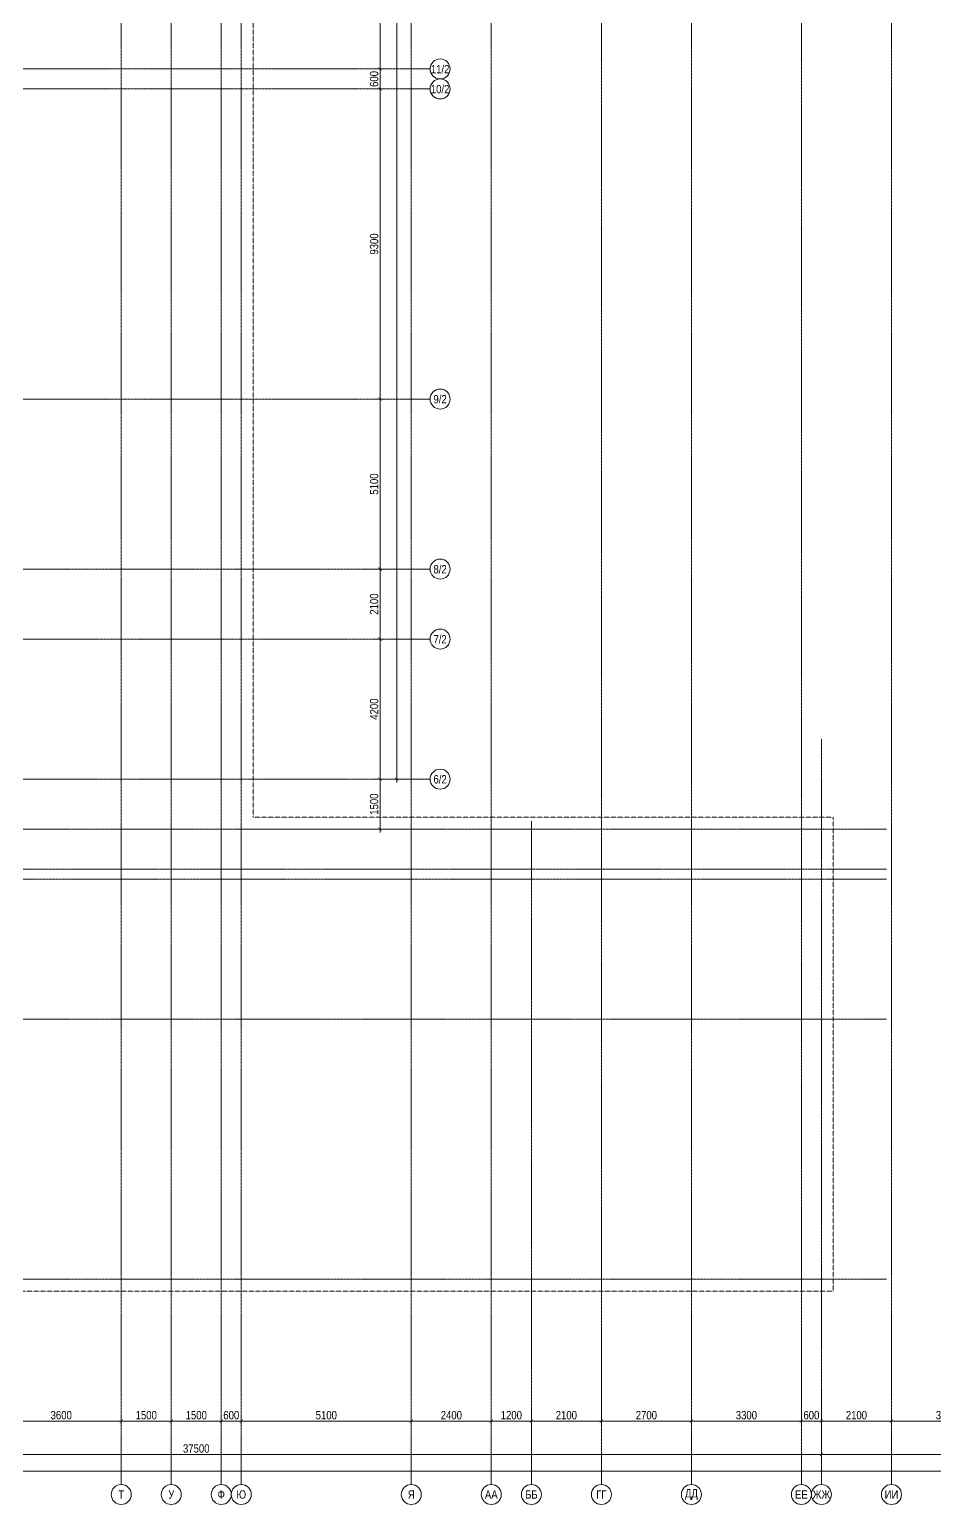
# Model space of a CAD drawing. Header units: millimetres. Extents: x -328335 to 1212475, y -208171 to 164144.
# Drawn here: x 254125 to 281269, y -6755 to 37483 of the extents above; entities that cross this region are included whole.
import ezdxf
from ezdxf import colors
from ezdxf.entities.mleader import LeaderData, LeaderLine
from ezdxf.enums import TextEntityAlignment as Align
from ezdxf.math import Vec2, Vec3

# ---------------------------------------------------------------- set-up
doc = ezdxf.new("R2010")
doc.units = ezdxf.units.MM
doc.header["$LTSCALE"] = 0.5
doc.linetypes.add('CENTER2', pattern=[28.575, 19.05, -3.175, 3.175, -3.175])
doc.linetypes.add('DASHED', pattern=[19.05, 12.7, -6.35])
doc.layers.get('Defpoints').update_dxf_attribs({"color": 140})
doc.layers.add('АР_Делит', color=120, linetype='Continuous', lineweight=0, plot=False)
doc.layers.add('АЦ_Выноски', color=7, linetype='Continuous', lineweight=5)
doc.layers.add('РД_Оси_размер', color=8, linetype='Continuous', lineweight=0)
doc.layers.add('РД_Оси_100', color=7, linetype='Continuous', lineweight=0, true_color=0x525252)
doc.styles.add('style1', font='ARIALN.TTF')
doc.styles.add('ккк', font='isocpeur.ttf', dxfattribs={"width": 0.85, "oblique": 15})
doc.dimstyles.new('Dim100_ареал', dxfattribs={"dimscale": 100, "dimtxt": 2.5, "dimasz": 1, "dimexe": 1, "dimexo": 1, "dimgap": 0.5, "dimtad": 1, "dimzin": 12, "dimdsep": 46, "dimtxsty": 'style1', "dimblk": 'ARCHTICK', "dimcen": 1, "dimdle": 1, "dimaunit": 1, "dimadec": 0, "dimazin": 3, "dimtfac": 1, "dimtmove": 1, "dimatfit": 3, "dimldrblk": 'OPEN30', "dimfxl": 2, "dimfxlon": 1, "dimtolj": 1, "dimtzin": 0, "dimlwd": 5, "dimlwe": 5, "dimarcsym": 0})

# ---------------------------------------------------------------- blocks, each defined once
blk = doc.blocks.new('A-iden')
at = {"linetype": 'Continuous', "lineweight": 5}
blk.add_circle((0, -4), 3, dxfattribs=at)
at = {"color": 0, "linetype": 'Continuous', "lineweight": 20, "style": 'ккк', "width": 0.85}
blk.add_attdef('ID', text='', height=4, dxfattribs=at).set_placement((0.31, -3.85), align=Align.MIDDLE_CENTER)
blk = doc.blocks.new('_ArchTick')
at = {"color": 0, "linetype": 'ByBlock', "const_width": 0.15}
blk.add_lwpolyline([(-0.5, -0.5), (0.5, 0.5)], dxfattribs=at)
blk = doc.blocks.new('*D264')
at = {"layer": 'Defpoints', "color": 0, "transparency": 16777216}
for p in [(58500, -3255), (62100, -3255), (62100, -4255)]:
    blk.add_point(p, dxfattribs=at)
at = {"layer": 'РД_Оси_размер', "color": 0, "lineweight": 5, "transparency": 16777216}
for p, q in [((58400, -4255), (62200, -4255)), ((58500, -4055), (58500, -4355)), ((62100, -4055), (62100, -4355))]:
    blk.add_line(p, q, dxfattribs=at)
at = {"layer": 'РД_Оси_размер', "color": 0, "lineweight": 5, "transparency": 16777216, "xscale": 100, "yscale": 100, "zscale": 100, "rotation": 180}
blk.add_blockref('_ArchTick', (58500, -4255), dxfattribs=at)
at = {"layer": 'РД_Оси_размер', "color": 0, "lineweight": 5, "transparency": 16777216, "xscale": 100, "yscale": 100, "zscale": 100}
blk.add_blockref('_ArchTick', (62100, -4255), dxfattribs=at)
at = {"layer": 'РД_Оси_размер', "color": 0, "transparency": 16777216, "insert": (60300, -4077), "char_height": 250, "attachment_point": 5, "style": 'style1'}
blk.add_mtext('\\A1;3600', dxfattribs=at)
blk = doc.blocks.new('_Open30')
at = {"color": 0, "linetype": 'ByBlock', "lineweight": -2}
for p, q in [((-1, 0.27), (0, 0)), ((0, 0), (-1, -0.27)), ((0, 0), (-1, 0))]:
    blk.add_line(p, q, dxfattribs=at)
blk = doc.blocks.new('*D265')
at = {"layer": 'Defpoints', "color": 0, "transparency": 16777216}
for p in [(62100, -3255), (63600, -3255), (63600, -4255)]:
    blk.add_point(p, dxfattribs=at)
at = {"layer": 'РД_Оси_размер', "color": 0, "lineweight": 5, "transparency": 16777216}
for p, q in [((62000, -4255), (63700, -4255)), ((62100, -4055), (62100, -4355)), ((63600, -4055), (63600, -4355))]:
    blk.add_line(p, q, dxfattribs=at)
at = {"layer": 'РД_Оси_размер', "color": 0, "lineweight": 5, "transparency": 16777216, "xscale": 100, "yscale": 100, "zscale": 100, "rotation": 180}
blk.add_blockref('_ArchTick', (62100, -4255), dxfattribs=at)
at = {"layer": 'РД_Оси_размер', "color": 0, "lineweight": 5, "transparency": 16777216, "xscale": 100, "yscale": 100, "zscale": 100}
blk.add_blockref('_ArchTick', (63600, -4255), dxfattribs=at)
at = {"layer": 'РД_Оси_размер', "color": 0, "transparency": 16777216, "insert": (62850, -4077), "char_height": 250, "attachment_point": 5, "style": 'style1'}
blk.add_mtext('\\A1;1500', dxfattribs=at)
blk = doc.blocks.new('*D266')
at = {"layer": 'Defpoints', "color": 0, "transparency": 16777216}
for p in [(63600, -3255), (65100, -3255), (65100, -4255)]:
    blk.add_point(p, dxfattribs=at)
at = {"layer": 'РД_Оси_размер', "color": 0, "lineweight": 5, "transparency": 16777216}
for p, q in [((63500, -4255), (65200, -4255)), ((63600, -4055), (63600, -4355)), ((65100, -4055), (65100, -4355))]:
    blk.add_line(p, q, dxfattribs=at)
at = {"layer": 'РД_Оси_размер', "color": 0, "lineweight": 5, "transparency": 16777216, "xscale": 100, "yscale": 100, "zscale": 100, "rotation": 180}
blk.add_blockref('_ArchTick', (63600, -4255), dxfattribs=at)
at = {"layer": 'РД_Оси_размер', "color": 0, "lineweight": 5, "transparency": 16777216, "xscale": 100, "yscale": 100, "zscale": 100}
blk.add_blockref('_ArchTick', (65100, -4255), dxfattribs=at)
at = {"layer": 'РД_Оси_размер', "color": 0, "transparency": 16777216, "insert": (64350, -4077), "char_height": 250, "attachment_point": 5, "style": 'style1'}
blk.add_mtext('\\A1;1500', dxfattribs=at)
blk = doc.blocks.new('*D267')
at = {"layer": 'Defpoints', "color": 0, "transparency": 16777216}
for p in [(65100, -3255), (65700, -3255), (65700, -4255)]:
    blk.add_point(p, dxfattribs=at)
at = {"layer": 'РД_Оси_размер', "color": 0, "lineweight": 5, "transparency": 16777216}
for p, q in [((65000, -4255), (65800, -4255)), ((65100, -4055), (65100, -4355)), ((65700, -4055), (65700, -4355))]:
    blk.add_line(p, q, dxfattribs=at)
at = {"layer": 'РД_Оси_размер', "color": 0, "lineweight": 5, "transparency": 16777216, "xscale": 100, "yscale": 100, "zscale": 100, "rotation": 180}
blk.add_blockref('_ArchTick', (65100, -4255), dxfattribs=at)
at = {"layer": 'РД_Оси_размер', "color": 0, "lineweight": 5, "transparency": 16777216, "xscale": 100, "yscale": 100, "zscale": 100}
blk.add_blockref('_ArchTick', (65700, -4255), dxfattribs=at)
at = {"layer": 'РД_Оси_размер', "color": 0, "transparency": 16777216, "insert": (65400, -4077), "char_height": 250, "attachment_point": 5, "style": 'style1'}
blk.add_mtext('\\A1;600', dxfattribs=at)
blk = doc.blocks.new('*D268')
at = {"layer": 'Defpoints', "color": 0, "transparency": 16777216}
for p in [(65700, -3255), (70800, -3255), (70800, -4255)]:
    blk.add_point(p, dxfattribs=at)
at = {"layer": 'РД_Оси_размер', "color": 0, "lineweight": 5, "transparency": 16777216}
for p, q in [((65600, -4255), (70900, -4255)), ((65700, -4055), (65700, -4355)), ((70800, -4055), (70800, -4355))]:
    blk.add_line(p, q, dxfattribs=at)
at = {"layer": 'РД_Оси_размер', "color": 0, "lineweight": 5, "transparency": 16777216, "xscale": 100, "yscale": 100, "zscale": 100, "rotation": 180}
blk.add_blockref('_ArchTick', (65700, -4255), dxfattribs=at)
at = {"layer": 'РД_Оси_размер', "color": 0, "lineweight": 5, "transparency": 16777216, "xscale": 100, "yscale": 100, "zscale": 100}
blk.add_blockref('_ArchTick', (70800, -4255), dxfattribs=at)
at = {"layer": 'РД_Оси_размер', "color": 0, "transparency": 16777216, "insert": (68250, -4077), "char_height": 250, "attachment_point": 5, "style": 'style1'}
blk.add_mtext('\\A1;5100', dxfattribs=at)
blk = doc.blocks.new('*D269')
at = {"layer": 'Defpoints', "color": 0, "transparency": 16777216}
for p in [(70800, -3255), (73200, -3255), (73200, -4255)]:
    blk.add_point(p, dxfattribs=at)
at = {"layer": 'РД_Оси_размер', "color": 0, "lineweight": 5, "transparency": 16777216}
for p, q in [((70700, -4255), (73300, -4255)), ((70800, -4055), (70800, -4355)), ((73200, -4055), (73200, -4355))]:
    blk.add_line(p, q, dxfattribs=at)
at = {"layer": 'РД_Оси_размер', "color": 0, "lineweight": 5, "transparency": 16777216, "xscale": 100, "yscale": 100, "zscale": 100, "rotation": 180}
blk.add_blockref('_ArchTick', (70800, -4255), dxfattribs=at)
at = {"layer": 'РД_Оси_размер', "color": 0, "lineweight": 5, "transparency": 16777216, "xscale": 100, "yscale": 100, "zscale": 100}
blk.add_blockref('_ArchTick', (73200, -4255), dxfattribs=at)
at = {"layer": 'РД_Оси_размер', "color": 0, "transparency": 16777216, "insert": (72000, -4077), "char_height": 250, "attachment_point": 5, "style": 'style1'}
blk.add_mtext('\\A1;2400', dxfattribs=at)
blk = doc.blocks.new('*D270')
at = {"layer": 'Defpoints', "color": 0, "transparency": 16777216}
for p in [(73200, -3255), (74400, -3255), (74400, -4255)]:
    blk.add_point(p, dxfattribs=at)
at = {"layer": 'РД_Оси_размер', "color": 0, "lineweight": 5, "transparency": 16777216}
for p, q in [((73100, -4255), (74500, -4255)), ((73200, -4055), (73200, -4355)), ((74400, -4055), (74400, -4355))]:
    blk.add_line(p, q, dxfattribs=at)
at = {"layer": 'РД_Оси_размер', "color": 0, "lineweight": 5, "transparency": 16777216, "xscale": 100, "yscale": 100, "zscale": 100, "rotation": 180}
blk.add_blockref('_ArchTick', (73200, -4255), dxfattribs=at)
at = {"layer": 'РД_Оси_размер', "color": 0, "lineweight": 5, "transparency": 16777216, "xscale": 100, "yscale": 100, "zscale": 100}
blk.add_blockref('_ArchTick', (74400, -4255), dxfattribs=at)
at = {"layer": 'РД_Оси_размер', "color": 0, "transparency": 16777216, "insert": (73800, -4077), "char_height": 250, "attachment_point": 5, "style": 'style1'}
blk.add_mtext('\\A1;1200', dxfattribs=at)
blk = doc.blocks.new('*D271')
at = {"layer": 'Defpoints', "color": 0, "transparency": 16777216}
for p in [(74400, -3255), (76500, -3255), (76500, -4255)]:
    blk.add_point(p, dxfattribs=at)
at = {"layer": 'РД_Оси_размер', "color": 0, "lineweight": 5, "transparency": 16777216}
for p, q in [((74300, -4255), (76600, -4255)), ((74400, -4055), (74400, -4355)), ((76500, -4055), (76500, -4355))]:
    blk.add_line(p, q, dxfattribs=at)
at = {"layer": 'РД_Оси_размер', "color": 0, "lineweight": 5, "transparency": 16777216, "xscale": 100, "yscale": 100, "zscale": 100, "rotation": 180}
blk.add_blockref('_ArchTick', (74400, -4255), dxfattribs=at)
at = {"layer": 'РД_Оси_размер', "color": 0, "lineweight": 5, "transparency": 16777216, "xscale": 100, "yscale": 100, "zscale": 100}
blk.add_blockref('_ArchTick', (76500, -4255), dxfattribs=at)
at = {"layer": 'РД_Оси_размер', "color": 0, "transparency": 16777216, "insert": (75450, -4077), "char_height": 250, "attachment_point": 5, "style": 'style1'}
blk.add_mtext('\\A1;2100', dxfattribs=at)
blk = doc.blocks.new('*D272')
at = {"layer": 'Defpoints', "color": 0, "transparency": 16777216}
for p in [(76500, -3255), (79200, -3255), (79200, -4255)]:
    blk.add_point(p, dxfattribs=at)
at = {"layer": 'РД_Оси_размер', "color": 0, "lineweight": 5, "transparency": 16777216}
for p, q in [((76400, -4255), (79300, -4255)), ((76500, -4055), (76500, -4355)), ((79200, -4055), (79200, -4355))]:
    blk.add_line(p, q, dxfattribs=at)
at = {"layer": 'РД_Оси_размер', "color": 0, "lineweight": 5, "transparency": 16777216, "xscale": 100, "yscale": 100, "zscale": 100, "rotation": 180}
blk.add_blockref('_ArchTick', (76500, -4255), dxfattribs=at)
at = {"layer": 'РД_Оси_размер', "color": 0, "lineweight": 5, "transparency": 16777216, "xscale": 100, "yscale": 100, "zscale": 100}
blk.add_blockref('_ArchTick', (79200, -4255), dxfattribs=at)
at = {"layer": 'РД_Оси_размер', "color": 0, "transparency": 16777216, "insert": (77850, -4077), "char_height": 250, "attachment_point": 5, "style": 'style1'}
blk.add_mtext('\\A1;2700', dxfattribs=at)
blk = doc.blocks.new('*D273')
at = {"layer": 'Defpoints', "color": 0, "transparency": 16777216}
for p in [(79200, -3255), (82500, -3255), (82500, -4255)]:
    blk.add_point(p, dxfattribs=at)
at = {"layer": 'РД_Оси_размер', "color": 0, "lineweight": 5, "transparency": 16777216}
for p, q in [((79100, -4255), (82600, -4255)), ((79200, -4055), (79200, -4355)), ((82500, -4055), (82500, -4355))]:
    blk.add_line(p, q, dxfattribs=at)
at = {"layer": 'РД_Оси_размер', "color": 0, "lineweight": 5, "transparency": 16777216, "xscale": 100, "yscale": 100, "zscale": 100, "rotation": 180}
blk.add_blockref('_ArchTick', (79200, -4255), dxfattribs=at)
at = {"layer": 'РД_Оси_размер', "color": 0, "lineweight": 5, "transparency": 16777216, "xscale": 100, "yscale": 100, "zscale": 100}
blk.add_blockref('_ArchTick', (82500, -4255), dxfattribs=at)
at = {"layer": 'РД_Оси_размер', "color": 0, "transparency": 16777216, "insert": (80850, -4077), "char_height": 250, "attachment_point": 5, "style": 'style1'}
blk.add_mtext('\\A1;3300', dxfattribs=at)
blk = doc.blocks.new('*D274')
at = {"layer": 'Defpoints', "color": 0, "transparency": 16777216}
for p in [(82500, -3255), (83100, -3255), (83100, -4255)]:
    blk.add_point(p, dxfattribs=at)
at = {"layer": 'РД_Оси_размер', "color": 0, "lineweight": 5, "transparency": 16777216}
for p, q in [((82400, -4255), (83200, -4255)), ((82500, -4055), (82500, -4355)), ((83100, -4055), (83100, -4355))]:
    blk.add_line(p, q, dxfattribs=at)
at = {"layer": 'РД_Оси_размер', "color": 0, "lineweight": 5, "transparency": 16777216, "xscale": 100, "yscale": 100, "zscale": 100, "rotation": 180}
blk.add_blockref('_ArchTick', (82500, -4255), dxfattribs=at)
at = {"layer": 'РД_Оси_размер', "color": 0, "lineweight": 5, "transparency": 16777216, "xscale": 100, "yscale": 100, "zscale": 100}
blk.add_blockref('_ArchTick', (83100, -4255), dxfattribs=at)
at = {"layer": 'РД_Оси_размер', "color": 0, "transparency": 16777216, "insert": (82800, -4077), "char_height": 250, "attachment_point": 5, "style": 'style1'}
blk.add_mtext('\\A1;600', dxfattribs=at)
blk = doc.blocks.new('*D275')
at = {"layer": 'Defpoints', "color": 0, "transparency": 16777216}
for p in [(83100, -3255), (85200, -3255), (85200, -4255)]:
    blk.add_point(p, dxfattribs=at)
at = {"layer": 'РД_Оси_размер', "color": 0, "lineweight": 5, "transparency": 16777216}
for p, q in [((83000, -4255), (85300, -4255)), ((83100, -4055), (83100, -4355)), ((85200, -4055), (85200, -4355))]:
    blk.add_line(p, q, dxfattribs=at)
at = {"layer": 'РД_Оси_размер', "color": 0, "lineweight": 5, "transparency": 16777216, "xscale": 100, "yscale": 100, "zscale": 100, "rotation": 180}
blk.add_blockref('_ArchTick', (83100, -4255), dxfattribs=at)
at = {"layer": 'РД_Оси_размер', "color": 0, "lineweight": 5, "transparency": 16777216, "xscale": 100, "yscale": 100, "zscale": 100}
blk.add_blockref('_ArchTick', (85200, -4255), dxfattribs=at)
at = {"layer": 'РД_Оси_размер', "color": 0, "transparency": 16777216, "insert": (84150, -4077), "char_height": 250, "attachment_point": 5, "style": 'style1'}
blk.add_mtext('\\A1;2100', dxfattribs=at)
blk = doc.blocks.new('*D276')
at = {"layer": 'Defpoints', "color": 0, "transparency": 16777216}
for p in [(85200, -3255), (88500, -3255), (88500, -4255)]:
    blk.add_point(p, dxfattribs=at)
at = {"layer": 'РД_Оси_размер', "color": 0, "lineweight": 5, "transparency": 16777216}
for p, q in [((85100, -4255), (88600, -4255)), ((85200, -4055), (85200, -4355)), ((88500, -4055), (88500, -4355))]:
    blk.add_line(p, q, dxfattribs=at)
at = {"layer": 'РД_Оси_размер', "color": 0, "lineweight": 5, "transparency": 16777216, "xscale": 100, "yscale": 100, "zscale": 100, "rotation": 180}
blk.add_blockref('_ArchTick', (85200, -4255), dxfattribs=at)
at = {"layer": 'РД_Оси_размер', "color": 0, "lineweight": 5, "transparency": 16777216, "xscale": 100, "yscale": 100, "zscale": 100}
blk.add_blockref('_ArchTick', (88500, -4255), dxfattribs=at)
at = {"layer": 'РД_Оси_размер', "color": 0, "transparency": 16777216, "insert": (86850, -4077), "char_height": 250, "attachment_point": 5, "style": 'style1'}
blk.add_mtext('\\A1;3300', dxfattribs=at)
blk = doc.blocks.new('*D30')
at = {"layer": 'Defpoints', "color": 0, "transparency": 16777216}
for p in [(0, -3255), (114600, -3255), (114600, -5755)]:
    blk.add_point(p, dxfattribs=at)
at = {"layer": 'РД_Оси_размер', "color": 0, "lineweight": 5, "transparency": 16777216}
for p, q in [((0, -5555), (0, -5855)), ((114600, -5555), (114600, -5855)), ((-100, -5755), (114700, -5755))]:
    blk.add_line(p, q, dxfattribs=at)
at = {"layer": 'РД_Оси_размер', "color": 0, "lineweight": 5, "transparency": 16777216, "xscale": 100, "yscale": 100, "zscale": 100, "rotation": 180}
blk.add_blockref('_ArchTick', (0, -5755), dxfattribs=at)
at = {"layer": 'РД_Оси_размер', "color": 0, "lineweight": 5, "transparency": 16777216, "xscale": 100, "yscale": 100, "zscale": 100}
blk.add_blockref('_ArchTick', (114600, -5755), dxfattribs=at)
at = {"layer": 'РД_Оси_размер', "color": 0, "transparency": 16777216, "insert": (57300, -5577), "char_height": 250, "attachment_point": 5, "style": 'style1'}
blk.add_mtext('\\A1;114600', dxfattribs=at)
blk = doc.blocks.new('*D325')
at = {"layer": 'Defpoints', "color": 0, "transparency": 16777216}
for p in [(68364, 68320), (70364, 68320), (68364, 15000)]:
    blk.add_point(p, dxfattribs=at)
at = {"layer": 'РД_Оси_размер', "color": 0, "lineweight": 5, "transparency": 16777216}
for p, q in [((70164, 68320), (70464, 68320)), ((70364, 14900), (70364, 68420)), ((70164, 15000), (70464, 15000))]:
    blk.add_line(p, q, dxfattribs=at)
at = {"layer": 'РД_Оси_размер', "color": 0, "lineweight": 5, "transparency": 16777216, "xscale": 100, "yscale": 100, "zscale": 100}
for p, rotation in [((70364, 68320), 90), ((70364, 15000), 270)]:
    blk.add_blockref('_ArchTick', p, dxfattribs=dict(at, rotation=rotation))
at = {"layer": 'РД_Оси_размер', "color": 0, "transparency": 16777216, "insert": (70186, 41660), "char_height": 250, "attachment_point": 5, "rotation": 90, "style": 'style1'}
blk.add_mtext('\\A1;53320', dxfattribs=at)
blk = doc.blocks.new('*D38')
at = {"layer": 'Defpoints', "color": 0, "transparency": 16777216}
for p in [(68364, 45000), (68364, 36300), (69864, 36300)]:
    blk.add_point(p, dxfattribs=at)
at = {"layer": 'РД_Оси_размер', "color": 0, "lineweight": 5, "transparency": 16777216}
for p, q in [((69664, 45000), (69964, 45000)), ((69864, 45100), (69864, 36200)), ((69664, 36300), (69964, 36300))]:
    blk.add_line(p, q, dxfattribs=at)
at = {"layer": 'РД_Оси_размер', "color": 0, "lineweight": 5, "transparency": 16777216, "xscale": 100, "yscale": 100, "zscale": 100}
for p, rotation in [((69864, 45000), 90), ((69864, 36300), 270)]:
    blk.add_blockref('_ArchTick', p, dxfattribs=dict(at, rotation=rotation))
at = {"layer": 'РД_Оси_размер', "color": 0, "transparency": 16777216, "insert": (69686, 40650), "char_height": 250, "attachment_point": 5, "rotation": 90, "style": 'style1'}
blk.add_mtext('\\A1;8700', dxfattribs=at)
blk = doc.blocks.new('*D39')
at = {"layer": 'Defpoints', "color": 0, "transparency": 16777216}
for p in [(68364, 36300), (68364, 35700), (69864, 35700)]:
    blk.add_point(p, dxfattribs=at)
at = {"layer": 'РД_Оси_размер', "color": 0, "lineweight": 5, "transparency": 16777216}
for p, q in [((69664, 36300), (69964, 36300)), ((69864, 36400), (69864, 35600)), ((69664, 35700), (69964, 35700))]:
    blk.add_line(p, q, dxfattribs=at)
at = {"layer": 'РД_Оси_размер', "color": 0, "lineweight": 5, "transparency": 16777216, "xscale": 100, "yscale": 100, "zscale": 100}
for p, rotation in [((69864, 36300), 90), ((69864, 35700), 270)]:
    blk.add_blockref('_ArchTick', p, dxfattribs=dict(at, rotation=rotation))
at = {"layer": 'РД_Оси_размер', "color": 0, "transparency": 16777216, "insert": (69686, 36000), "char_height": 250, "attachment_point": 5, "rotation": 90, "style": 'style1'}
blk.add_mtext('\\A1;600', dxfattribs=at)
blk = doc.blocks.new('*D40')
at = {"layer": 'Defpoints', "color": 0, "transparency": 16777216}
for p in [(68364, 35700), (68364, 26400), (69864, 26400)]:
    blk.add_point(p, dxfattribs=at)
at = {"layer": 'РД_Оси_размер', "color": 0, "lineweight": 5, "transparency": 16777216}
for p, q in [((69664, 35700), (69964, 35700)), ((69864, 35800), (69864, 26300)), ((69664, 26400), (69964, 26400))]:
    blk.add_line(p, q, dxfattribs=at)
at = {"layer": 'РД_Оси_размер', "color": 0, "lineweight": 5, "transparency": 16777216, "xscale": 100, "yscale": 100, "zscale": 100}
for p, rotation in [((69864, 35700), 90), ((69864, 26400), 270)]:
    blk.add_blockref('_ArchTick', p, dxfattribs=dict(at, rotation=rotation))
at = {"layer": 'РД_Оси_размер', "color": 0, "transparency": 16777216, "insert": (69686, 31050), "char_height": 250, "attachment_point": 5, "rotation": 90, "style": 'style1'}
blk.add_mtext('\\A1;9300', dxfattribs=at)
blk = doc.blocks.new('*D28')
at = {"layer": 'Defpoints', "color": 0, "transparency": 16777216}
for p in [(68364, 26400), (68364, 21300), (69864, 21300)]:
    blk.add_point(p, dxfattribs=at)
at = {"layer": 'РД_Оси_размер', "color": 0, "lineweight": 5, "transparency": 16777216}
for p, q in [((69664, 26400), (69964, 26400)), ((69864, 26500), (69864, 21200)), ((69664, 21300), (69964, 21300))]:
    blk.add_line(p, q, dxfattribs=at)
at = {"layer": 'РД_Оси_размер', "color": 0, "lineweight": 5, "transparency": 16777216, "xscale": 100, "yscale": 100, "zscale": 100}
for p, rotation in [((69864, 26400), 90), ((69864, 21300), 270)]:
    blk.add_blockref('_ArchTick', p, dxfattribs=dict(at, rotation=rotation))
at = {"layer": 'РД_Оси_размер', "color": 0, "transparency": 16777216, "insert": (69686, 23850), "char_height": 250, "attachment_point": 5, "rotation": 90, "style": 'style1'}
blk.add_mtext('\\A1;5100', dxfattribs=at)
blk = doc.blocks.new('*D41')
at = {"layer": 'Defpoints', "color": 0, "transparency": 16777216}
for p in [(68364, 21300), (68364, 19200), (69864, 19200)]:
    blk.add_point(p, dxfattribs=at)
at = {"layer": 'РД_Оси_размер', "color": 0, "lineweight": 5, "transparency": 16777216}
for p, q in [((69664, 21300), (69964, 21300)), ((69864, 21400), (69864, 19100)), ((69664, 19200), (69964, 19200))]:
    blk.add_line(p, q, dxfattribs=at)
at = {"layer": 'РД_Оси_размер', "color": 0, "lineweight": 5, "transparency": 16777216, "xscale": 100, "yscale": 100, "zscale": 100}
for p, rotation in [((69864, 21300), 90), ((69864, 19200), 270)]:
    blk.add_blockref('_ArchTick', p, dxfattribs=dict(at, rotation=rotation))
at = {"layer": 'РД_Оси_размер', "color": 0, "transparency": 16777216, "insert": (69686, 20250), "char_height": 250, "attachment_point": 5, "rotation": 90, "style": 'style1'}
blk.add_mtext('\\A1;2100', dxfattribs=at)
blk = doc.blocks.new('*D42')
at = {"layer": 'Defpoints', "color": 0, "transparency": 16777216}
for p in [(68364, 19200), (68364, 15000), (69864, 15000)]:
    blk.add_point(p, dxfattribs=at)
at = {"layer": 'РД_Оси_размер', "color": 0, "lineweight": 5, "transparency": 16777216}
for p, q in [((69664, 19200), (69964, 19200)), ((69864, 19300), (69864, 14900)), ((69664, 15000), (69964, 15000))]:
    blk.add_line(p, q, dxfattribs=at)
at = {"layer": 'РД_Оси_размер', "color": 0, "lineweight": 5, "transparency": 16777216, "xscale": 100, "yscale": 100, "zscale": 100}
for p, rotation in [((69864, 19200), 90), ((69864, 15000), 270)]:
    blk.add_blockref('_ArchTick', p, dxfattribs=dict(at, rotation=rotation))
at = {"layer": 'РД_Оси_размер', "color": 0, "transparency": 16777216, "insert": (69686, 17100), "char_height": 250, "attachment_point": 5, "rotation": 90, "style": 'style1'}
blk.add_mtext('\\A1;4200', dxfattribs=at)
blk = doc.blocks.new('*D29')
at = {"layer": 'Defpoints', "color": 0, "transparency": 16777216}
for p in [(68364, 15000), (68364, 13500), (69864, 13500)]:
    blk.add_point(p, dxfattribs=at)
at = {"layer": 'РД_Оси_размер', "color": 0, "lineweight": 5, "transparency": 16777216}
for p, q in [((69864, 15100), (69864, 13400)), ((69664, 15000), (69964, 15000)), ((69664, 13500), (69964, 13500))]:
    blk.add_line(p, q, dxfattribs=at)
at = {"layer": 'РД_Оси_размер', "color": 0, "lineweight": 5, "transparency": 16777216, "xscale": 100, "yscale": 100, "zscale": 100}
for p, rotation in [((69864, 15000), 90), ((69864, 13500), 270)]:
    blk.add_blockref('_ArchTick', p, dxfattribs=dict(at, rotation=rotation))
at = {"layer": 'РД_Оси_размер', "color": 0, "transparency": 16777216, "insert": (69686, 14250), "char_height": 250, "attachment_point": 5, "rotation": 90, "style": 'style1'}
blk.add_mtext('\\A1;1500', dxfattribs=at)
blk = doc.blocks.new('*D46')
at = {"layer": 'Defpoints', "color": 0, "transparency": 16777216}
for p in [(45600, -3255), (83100, -3255), (83100, -5255)]:
    blk.add_point(p, dxfattribs=at)
at = {"layer": 'РД_Оси_размер', "color": 0, "lineweight": 5, "transparency": 16777216}
for p, q in [((45500, -5255), (83200, -5255)), ((45600, -5055), (45600, -5355)), ((83100, -5055), (83100, -5355))]:
    blk.add_line(p, q, dxfattribs=at)
at = {"layer": 'РД_Оси_размер', "color": 0, "lineweight": 5, "transparency": 16777216, "xscale": 100, "yscale": 100, "zscale": 100, "rotation": 180}
blk.add_blockref('_ArchTick', (45600, -5255), dxfattribs=at)
at = {"layer": 'РД_Оси_размер', "color": 0, "lineweight": 5, "transparency": 16777216, "xscale": 100, "yscale": 100, "zscale": 100}
blk.add_blockref('_ArchTick', (83100, -5255), dxfattribs=at)
at = {"layer": 'РД_Оси_размер', "color": 0, "transparency": 16777216, "insert": (64350, -5077), "char_height": 250, "attachment_point": 5, "style": 'style1'}
blk.add_mtext('\\A1;37500', dxfattribs=at)
blk = doc.blocks.new('*D47')
at = {"layer": 'Defpoints', "color": 0, "transparency": 16777216}
for p in [(83100, -3255), (94500, -3255), (94500, -5255)]:
    blk.add_point(p, dxfattribs=at)
at = {"layer": 'РД_Оси_размер', "color": 0, "lineweight": 5, "transparency": 16777216}
for p, q in [((83000, -5255), (94600, -5255)), ((83100, -5055), (83100, -5355)), ((94500, -5055), (94500, -5355))]:
    blk.add_line(p, q, dxfattribs=at)
at = {"layer": 'РД_Оси_размер', "color": 0, "lineweight": 5, "transparency": 16777216, "xscale": 100, "yscale": 100, "zscale": 100, "rotation": 180}
blk.add_blockref('_ArchTick', (83100, -5255), dxfattribs=at)
at = {"layer": 'РД_Оси_размер', "color": 0, "lineweight": 5, "transparency": 16777216, "xscale": 100, "yscale": 100, "zscale": 100}
blk.add_blockref('_ArchTick', (94500, -5255), dxfattribs=at)
at = {"layer": 'РД_Оси_размер', "color": 0, "transparency": 16777216, "insert": (88800, -5077), "char_height": 250, "attachment_point": 5, "style": 'style1'}
blk.add_mtext('\\A1;11400', dxfattribs=at)
blk = doc.blocks.new('_Dot')
at = {"color": 0, "linetype": 'ByBlock', "lineweight": -2}
blk.add_line((-0.5, 0), (-1, 0), dxfattribs=at)
at = {"color": 0, "linetype": 'ByBlock', "const_width": 0.5}
blk.add_lwpolyline([(-0.25, 0, 1), (0.25, 0, 1)], format="xyb", close=True, dxfattribs=at)
blk = doc.blocks.new('СОШ_2200_АР_ОСИ_М100_28.05.24')
at = {"layer": 'АР_Делит', "color": 5, "linetype": 'DASHED'}
blk.add_lwpolyline([(-355, 100855), (37145, 100855), (37145, 129155), (72745, 129155), (72745, 135155), (114955, 135155), (114955, -355), (93595.036, -355), (93595.036, 13855), (94145, 13855), (94145, 68320), (66055, 68320), (66055, 13857.73), (83455, 13857.73), (83455, -355), (45245, -355), (45245, 13145), (44695, 13145), (44695, 26755), (45245, 26755), (45245, 68320), (20455, 68320)], dxfattribs=at)
at = {"layer": 'РД_Оси_100', "color": 8, "linetype": 'CENTER2', "true_color": 0x808080}
for p, q in [((63600, -6155), (63600, 139938.679)), ((65100, -6155), (65100, 139938.679)), ((73200, -6155), (73200, 139938.679)), ((79200, -6155), (79200, 139938.679)), ((85200, -6155), (85200, 139938.679)), ((70800, -6155), (70800, 90900)), ((62100, -6155), (62100, 73302.739)), ((43327.994, 26400), (71363.995, 26400)), ((71363.995, 19200), (33000, 19200)), ((71363.995, 15000), (33000, 15000)), ((33000, 13500), (85055, 13500)), ((65700, 13500), (71364.045, 13500)), ((33000, 7800), (85055, 7800)), ((33000, 0), (85055, 0))]:
    blk.add_line(p, q, dxfattribs=at)
for points in [[(65700, -6155), (65700, 139938.679)], [(76500, 139938.679), (76500, -6155)], [(82500, 139938.679), (82500, -6155)], [(43327.994, 36300), (71363.995, 36300)], [(43327.994, 35700), (71363.995, 35700)], [(33000, 21300), (71363.995, 21300)], [(83100, 16208.195), (83100, -6155)], [(74400, 13738.107), (74400, -6155)], [(85055, 12300), (33500, 12300), (33000, 12450)], [(85055, 12000), (33500, 12000), (33000, 11850)]]:
    blk.add_lwpolyline(points, dxfattribs=at)
at = {"layer": 'РД_Оси_100', "color": 0}
ref = blk.add_blockref('A-iden', (71663.995, 36700), dxfattribs=dict(at, xscale=100, yscale=100, zscale=100))
ref.add_attrib('ID', '11/2', dxfattribs={"layer": '0', "linetype": 'Continuous', "height": 250, "style": 'style1'}).set_placement((71663.995, 36300), align=Align.MIDDLE)
ref = blk.add_blockref('A-iden', (71663.995, 36100), dxfattribs=dict(at, xscale=100, yscale=100, zscale=100))
ref.add_attrib('ID', '10/2', dxfattribs={"layer": '0', "linetype": 'Continuous', "height": 250, "style": 'style1'}).set_placement((71663.995, 35700), align=Align.MIDDLE)
ref = blk.add_blockref('A-iden', (71663.995, 26800), dxfattribs=dict(at, xscale=100, yscale=100, zscale=100))
ref.add_attrib('ID', '9/2', dxfattribs={"layer": '0', "linetype": 'Continuous', "height": 250, "style": 'style1'}).set_placement((71663.995, 26400), align=Align.MIDDLE)
ref = blk.add_blockref('A-iden', (71663.995, 21700), dxfattribs=dict(at, xscale=100, yscale=100, zscale=100))
ref.add_attrib('ID', '8/2', dxfattribs={"layer": '0', "linetype": 'Continuous', "height": 250, "style": 'style1'}).set_placement((71663.995, 21300), align=Align.MIDDLE)
ref = blk.add_blockref('A-iden', (71663.995, 19600), dxfattribs=dict(at, xscale=100, yscale=100, zscale=100))
ref.add_attrib('ID', '7/2', dxfattribs={"layer": '0', "linetype": 'Continuous', "height": 250, "style": 'style1'}).set_placement((71663.995, 19200), align=Align.MIDDLE)
ref = blk.add_blockref('A-iden', (71663.995, 15400), dxfattribs=dict(at, xscale=100, yscale=100, zscale=100))
ref.add_attrib('ID', '6/2', dxfattribs={"layer": '0', "linetype": 'Continuous', "height": 250, "style": 'style1'}).set_placement((71663.995, 15000), align=Align.MIDDLE)
ref = blk.add_blockref('A-iden', (62100, -6054.999), dxfattribs=dict(at, xscale=100, yscale=100, zscale=100))
ref.add_attrib('ID', 'Т', dxfattribs={"layer": '0', "linetype": 'Continuous', "height": 250, "style": 'style1'}).set_placement((62100, -6454.999), align=Align.MIDDLE)
ref = blk.add_blockref('A-iden', (63600, -6054.999), dxfattribs=dict(at, xscale=100, yscale=100, zscale=100))
ref.add_attrib('ID', 'У', dxfattribs={"layer": '0', "linetype": 'Continuous', "height": 250, "style": 'style1'}).set_placement((63600, -6454.999), align=Align.MIDDLE)
ref = blk.add_blockref('A-iden', (65100, -6054.999), dxfattribs=dict(at, xscale=100, yscale=100, zscale=100))
ref.add_attrib('ID', 'Ф', dxfattribs={"layer": '0', "linetype": 'Continuous', "height": 250, "style": 'style1'}).set_placement((65100, -6454.999), align=Align.MIDDLE)
ref = blk.add_blockref('A-iden', (65700.734, -6054.999), dxfattribs=dict(at, xscale=100, yscale=100, zscale=100))
ref.add_attrib('ID', 'Ю', dxfattribs={"layer": '0', "linetype": 'Continuous', "height": 250, "style": 'style1'}).set_placement((65700.734, -6454.999), align=Align.MIDDLE)
ref = blk.add_blockref('A-iden', (70800, -6054.999), dxfattribs=dict(at, xscale=100, yscale=100, zscale=100))
ref.add_attrib('ID', 'Я', dxfattribs={"layer": '0', "linetype": 'Continuous', "height": 250, "style": 'style1'}).set_placement((70800, -6454.999), align=Align.MIDDLE)
ref = blk.add_blockref('A-iden', (73200, -6054.999), dxfattribs=dict(at, xscale=100, yscale=100, zscale=100))
ref.add_attrib('ID', 'АА', dxfattribs={"layer": '0', "linetype": 'Continuous', "height": 250, "style": 'style1'}).set_placement((73200, -6454.999), align=Align.MIDDLE)
ref = blk.add_blockref('A-iden', (74400.734, -6054.999), dxfattribs=dict(at, xscale=100, yscale=100, zscale=100))
ref.add_attrib('ID', 'ББ', dxfattribs={"layer": '0', "linetype": 'Continuous', "height": 250, "style": 'style1'}).set_placement((74400.734, -6454.999), align=Align.MIDDLE)
ref = blk.add_blockref('A-iden', (76500.734, -6054.999), dxfattribs=dict(at, xscale=100, yscale=100, zscale=100))
ref.add_attrib('ID', 'ГГ', dxfattribs={"layer": '0', "linetype": 'Continuous', "height": 250, "style": 'style1'}).set_placement((76500.734, -6454.999), align=Align.MIDDLE)
ref = blk.add_blockref('A-iden', (79200, -6054.999), dxfattribs=dict(at, xscale=100, yscale=100, zscale=100))
ref.add_attrib('ID', 'ДД', dxfattribs={"layer": '0', "linetype": 'Continuous', "height": 250, "style": 'style1'}).set_placement((79200, -6454.999), align=Align.MIDDLE)
ref = blk.add_blockref('A-iden', (82499.266, -6054.999), dxfattribs=dict(at, xscale=100, yscale=100, zscale=100))
ref.add_attrib('ID', 'ЕЕ', dxfattribs={"layer": '0', "linetype": 'Continuous', "height": 250, "style": 'style1'}).set_placement((82499.266, -6454.999), align=Align.MIDDLE)
ref = blk.add_blockref('A-iden', (83100.734, -6054.999), dxfattribs=dict(at, xscale=100, yscale=100, zscale=100))
ref.add_attrib('ID', 'ЖЖ', dxfattribs={"layer": '0', "linetype": 'Continuous', "height": 250, "style": 'style1'}).set_placement((83100.734, -6454.999), align=Align.MIDDLE)
ref = blk.add_blockref('A-iden', (85200.734, -6054.999), dxfattribs=dict(at, xscale=100, yscale=100, zscale=100))
ref.add_attrib('ID', 'ИИ', dxfattribs={"layer": '0', "linetype": 'Continuous', "height": 250, "style": 'style1'}).set_placement((85200.734, -6454.999), align=Align.MIDDLE)
at = {"layer": 'РД_Оси_размер'}
for base, p1, p2, picture, middle in [((70363.995, 68320), (68363.995, 15000), (68363.995, 68320), '*D325', (70186.352, 41660)), ((69863.995, 36300), (68363.995, 45000), (68363.995, 36300), '*D38', (69686.352, 40650)), ((69863.995, 35700), (68363.995, 36300), (68363.995, 35700), '*D39', (69686.352, 36000)), ((69863.995, 26400), (68363.995, 35700), (68363.995, 26400), '*D40', (69686.352, 31050)), ((69863.995, 21300), (68363.995, 26400), (68363.995, 21300), '*D28', (69686.352, 23850)), ((69863.995, 19200), (68363.995, 21300), (68363.995, 19200), '*D41', (69686.352, 20250)), ((69863.995, 15000), (68363.995, 19200), (68363.995, 15000), '*D42', (69686.352, 17100)), ((69863.995, 13500), (68363.995, 15000), (68363.995, 13500), '*D29', (69686.352, 14250))]:
    dim = blk.add_linear_dim(base=base, p1=p1, p2=p2, angle=90, dimstyle='Dim100_ареал', dxfattribs=at)
    dim.commit()
    dim.dimension.update_dxf_attribs({"geometry": picture, "text_midpoint": middle})
for base, p1, p2, picture, middle in [((114600, -5755), (0, -3255), (114600, -3255), '*D30', (57300, -5577.357)), ((83100, -5255), (45600, -3255), (83100, -3255), '*D46', (64350, -5077.357)), ((62100, -4255), (58500, -3255), (62100, -3255), '*D264', (60300, -4077.357)), ((63600, -4255), (62100, -3255), (63600, -3255), '*D265', (62850, -4077.357)), ((65100, -4255), (63600, -3255), (65100, -3255), '*D266', (64350, -4077.357)), ((65700, -4255), (65100, -3255), (65700, -3255), '*D267', (65400, -4077.357)), ((70800, -4255), (65700, -3255), (70800, -3255), '*D268', (68250, -4077.357)), ((73200, -4255), (70800, -3255), (73200, -3255), '*D269', (72000, -4077.357)), ((74400, -4255), (73200, -3255), (74400, -3255), '*D270', (73800, -4077.357)), ((76500, -4255), (74400, -3255), (76500, -3255), '*D271', (75450, -4077.357)), ((79200, -4255), (76500, -3255), (79200, -3255), '*D272', (77850, -4077.357)), ((82500, -4255), (79200, -3255), (82500, -3255), '*D273', (80850, -4077.357)), ((83100, -4255), (82500, -3255), (83100, -3255), '*D274', (82800, -4077.357)), ((85200, -4255), (83100, -3255), (85200, -3255), '*D275', (84150, -4077.357)), ((94500, -5255), (83100, -3255), (94500, -3255), '*D47', (88800, -5077.357)), ((88500, -4255), (85200, -3255), (88500, -3255), '*D276', (86850, -4077.357))]:
    dim = blk.add_linear_dim(base=base, p1=p1, p2=p2, dimstyle='Dim100_ареал', dxfattribs=at)
    dim.commit()
    dim.dimension.update_dxf_attribs({"geometry": picture, "text_midpoint": middle})

msp = doc.modelspace()

# ---------------------------------------------------------------- block references
at = {"layer": 'РД_Оси_100'}
msp.add_blockref('СОШ_2200_АР_ОСИ_М100_28.05.24', (194776.726, 0), dxfattribs=at)

# ---------------------------------------------------------------- leaders
at = {"layer": 'АЦ_Выноски', "transparency": 33554653}
ml = msp.add_multileader_mtext('Standard', dxfattribs=at)
ml.set_content('Аккустические подвесные \\Pпанели из минерального \\Pстекловолокна. %%C800, %%C1200мм.\\P\\pxa0.66667;Акцентный цвет: \\P{\\C240;\\c2367469;NSC S 0570-Y20R\\PПривязку см. раздел АИ}', color=256, style='style1')
ml.set_leader_properties(color=256)
ml.set_arrow_properties(name='DOT')
ml.build(insert=Vec2(0, 0))
ml.multileader.update_dxf_attribs({"has_dogleg": 0, "text_left_attachment_type": 6, "text_right_attachment_type": 6, "arrow_head_size": 200, "scale": 100})
ctx = ml.context
ctx.base_point, ctx.scale, ctx.char_height, ctx.arrow_head_size, ctx.landing_gap_size, ctx.plane_origin, ctx.plane_x_axis, ctx.plane_y_axis = Vec3(666.307, 29558.072), 100, 300, 200, 50, Vec3(7321.735, 10369.085), Vec3(1, 0.00000001), Vec3(-0.00000001, 1)
ctx.left_attachment, ctx.right_attachment = 6, 6
notes = []
notes.append((ctx, [(0, (1, 1, 0), (6705.189, 29558.072), (-1, -0.00000001), 800, [(1, [(7512.117, 24540.132), (5801.513, 25881.894)], 0, [])])]))
ctx.mtext.insert, ctx.mtext.text_direction, ctx.mtext.rotation, ctx.mtext.width, ctx.mtext.line_spacing_factor, ctx.mtext.flow_direction = Vec3(716.307, 29946.272), Vec3(1, 0.00000001), 0.00000001, 11047.033, 0.8, 5
ml = msp.add_multileader_mtext('Standard', dxfattribs=at)
ml.set_content('Аккустические подвесные \\Pпанели из минерального \\Pстекловолокна. %%C800, %%C1200мм.\\P\\pxa0.66667;Акцентный цвет: {\\C240;\\c2367469;NSC S 0570-Y20R\\PПривязку см. раздел АИ}', color=256, style='style1')
ml.set_leader_properties(color=256)
ml.set_arrow_properties(name='DOT')
ml.build(insert=Vec2(0, 0))
ml.multileader.update_dxf_attribs({"has_dogleg": 0, "text_left_attachment_type": 6, "text_right_attachment_type": 6, "arrow_head_size": 200, "scale": 100})
ctx = ml.context
ctx.base_point, ctx.scale, ctx.char_height, ctx.arrow_head_size, ctx.landing_gap_size, ctx.plane_origin, ctx.plane_x_axis, ctx.plane_y_axis = Vec3(38142.669, 19837.067), 100, 300, 200, 50, Vec3(27734.615, 25996.947), Vec3(1, 0.00000001), Vec3(-0.00000001, 1)
ctx.left_attachment, ctx.right_attachment = 6, 6
notes.append((ctx, [(1, (1, 1, 0), (37342.669, 19837.067), (1, 0.00000001), 800, [(1, [(36053.942, 22449.365), (31106.516, 22480.204)], 0, [])])]))
ctx.mtext.insert, ctx.mtext.text_direction, ctx.mtext.rotation, ctx.mtext.width, ctx.mtext.line_spacing_factor, ctx.mtext.flow_direction = Vec3(38192.669, 20225.266), Vec3(1, 0.00000001), 0.00000001, 11047.033, 0.8, 5
ml = msp.add_multileader_mtext('Standard', dxfattribs=at)
ml.set_content('\\pxa0.66667;Аккустические подвесные панели из минерального стекловолокна. \\P%%C800, %%C1200мм. \\PАкцентный цвет: {\\C240;\\c2367469;NSC S 1070-Y60R\\PПривязку см. раздел АИ}', color=256, style='style1')
ml.set_leader_properties(color=256)
ml.set_arrow_properties(name='DOT')
ml.build(insert=Vec2(0, 0))
ml.multileader.update_dxf_attribs({"has_dogleg": 0, "text_left_attachment_type": 6, "text_right_attachment_type": 6, "arrow_head_size": 200, "scale": 100})
ctx = ml.context
ctx.base_point, ctx.scale, ctx.char_height, ctx.arrow_head_size, ctx.landing_gap_size, ctx.plane_origin, ctx.plane_x_axis, ctx.plane_y_axis = Vec3(64160.343, 5070.212), 100, 300, 200, 50, Vec3(78725.731, -431.895), Vec3(1, 0.00000001), Vec3(-0.00000001, 1)
ctx.left_attachment, ctx.right_attachment = 6, 6
notes.append((ctx, [(0, (1, 1, 0), (70893.358, 5070.212), (-1, -0.00000001), 800, [(1, [(71915.609, 8788.982), (75763.721, 9016.321)], 0, [])])]))
ctx.mtext.insert, ctx.mtext.text_direction, ctx.mtext.rotation, ctx.mtext.width, ctx.mtext.defined_height, ctx.mtext.line_spacing_factor, ctx.mtext.flow_direction = Vec3(64210.343, 5458.411), Vec3(1, 0.00000001), 0.00000001, 7471.77828, 3026.269, 0.8, 5
ml = msp.add_multileader_mtext('Standard', dxfattribs=at)
ml.set_content('\\pxa0.66667;Аккустические подвесные \\Pпанели из минерального стекловолокна. \\P\\pa0.25;%%C800, %%C1200мм.\\P\\pa0.66667;Акцентный цвет: {\\C240;\\c2367469;NSC S 5020 R 70В\\PПривязку см. раздел АИ}', color=256, style='style1')
ml.set_leader_properties(color=256)
ml.set_arrow_properties(name='DOT')
ml.build(insert=Vec2(0, 0))
ml.multileader.update_dxf_attribs({"has_dogleg": 0, "text_left_attachment_type": 6, "text_right_attachment_type": 6, "arrow_head_size": 200, "scale": 100})
ctx = ml.context
ctx.base_point, ctx.scale, ctx.char_height, ctx.arrow_head_size, ctx.landing_gap_size, ctx.plane_origin, ctx.plane_x_axis, ctx.plane_y_axis = Vec3(107722.019, 7781.271), 100, 300, 200, 50, Vec3(103776.277, 6923.944), Vec3(1, 0.00000001), Vec3(-0.00000001, 1)
ctx.left_attachment, ctx.right_attachment = 6, 6
notes.append((ctx, [(1, (1, 1, 0), (106922.019, 7781.271), (1, 0.00000001), 800, [(2, [(101921.631, 8805.442), (105535.862, 8983.79), (106013.286, 5175.926)], 0, [])])]))
ctx.mtext.insert, ctx.mtext.text_direction, ctx.mtext.rotation, ctx.mtext.width, ctx.mtext.line_spacing_factor, ctx.mtext.flow_direction = Vec3(107772.019, 8169.47), Vec3(1, 0.00000001), 0.00000001, 11047.033, 0.8, 5
for ctx, leaders in notes:
    for number, flags, end, landing, length, lines in leaders:
        leader = LeaderData()
        leader.index, (leader.has_last_leader_line, leader.has_dogleg_vector, leader.attachment_direction) = number, flags
        leader.last_leader_point, leader.dogleg_vector, leader.dogleg_length = Vec3(end), Vec3(landing), length
        for number, points, colour, breaks in lines:
            line = LeaderLine()
            line.index, line.vertices, line.color, line.breaks = number, Vec3.list(points), colors.encode_raw_color(colour), breaks
            leader.lines.append(line)
        ctx.leaders.append(leader)

doc.saveas('drawing.dxf')
